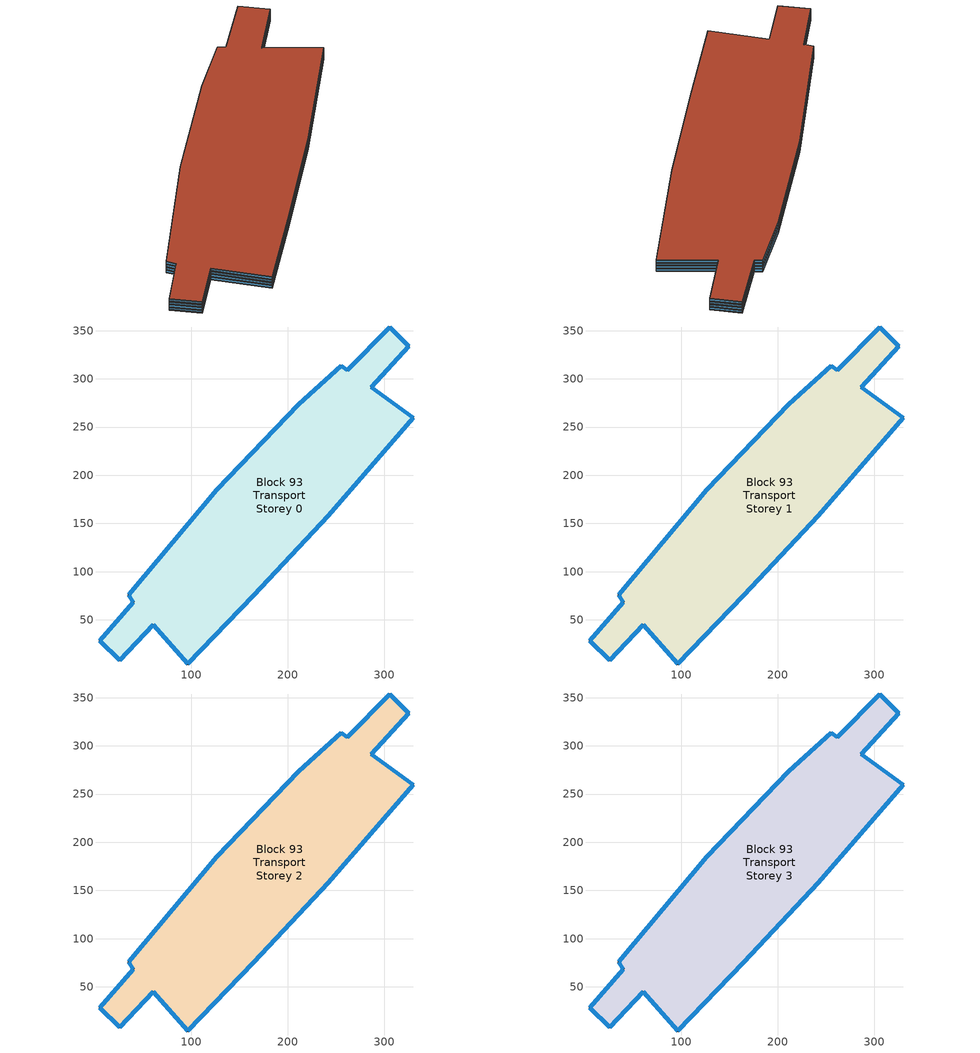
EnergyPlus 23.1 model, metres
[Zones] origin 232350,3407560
Block 93 Transport Storey 0
 floor ground (Project Floor): 325.64,333.75 286.73,291.23 330.31,259.85 242.21,157.86 164.75,75.36 96.39,4.28 60.52,45.23 25.78,8.38 4.92,28.43 40.02,68.16 34.94,75.83 126.29,184.83 211.28,273.58 255.38,313.42 261.5,308.94 305.73,353.77 z0
 wall outside (Project Wall): 4.92,28.43 25.78,8.38 60.52,45.23 96.39,4.28 164.75,75.36 242.21,157.86 330.31,259.85 286.73,291.23 325.64,333.75 305.73,353.77 261.5,308.94 255.38,313.42 211.28,273.58 126.29,184.83 34.94,75.83 40.02,68.16 4.92,28.43 z0:3
 window (Transport_south_window_construction): 4.93,28.42 25.77,8.39 z0.6:2.4
 window (Transport_east_window_construction): 25.8,8.4 60.51,45.22 / 96.42,4.32 164.71,75.33 / 164.79,75.4 242.17,157.82 / 242.25,157.91 330.26,259.8 / 286.75,291.25 325.62,333.73 / 325.63,333.76 305.74,353.76 z0.6:2.4
 window (Transport_west_window_construction): 60.54,45.21 96.37,4.3 / 305.71,353.75 261.52,308.97 / 211.24,273.54 126.33,184.88 / 126.24,184.78 34.99,75.88 / 34.94,75.83 40.02,68.16 / 40,68.14 4.94,28.45 z0.6:2.4
 window (Transport_north_window_construction): 330.29,259.86 286.76,291.21 / 261.5,308.95 255.39,313.42 / 255.36,313.4 211.3,273.6 z0.6:2.4
 roof outside (Project Ceiling): 242.21,157.86 330.31,259.85 286.73,291.23 325.64,333.75 305.73,353.77 261.5,308.94 255.38,313.42 211.28,273.58 126.29,184.83 34.94,75.83 40.02,68.16 4.92,28.43 25.78,8.38 60.52,45.23 96.39,4.28 164.75,75.36 z3
Block 93 Transport Storey 1
 floor outside (Project Floor): 325.64,333.75 286.73,291.23 330.31,259.85 242.21,157.86 164.75,75.36 96.39,4.28 60.52,45.23 25.78,8.38 4.92,28.43 40.02,68.16 34.94,75.83 126.29,184.83 211.28,273.58 255.38,313.42 261.5,308.94 305.73,353.77 z3
 wall outside (Project Wall): 4.92,28.43 25.78,8.38 60.52,45.23 96.39,4.28 164.75,75.36 242.21,157.86 330.31,259.85 286.73,291.23 325.64,333.75 305.73,353.77 261.5,308.94 255.38,313.42 211.28,273.58 126.29,184.83 34.94,75.83 40.02,68.16 4.92,28.43 z3:6
 window (Transport_south_window_construction): 4.93,28.42 25.77,8.39 z3.6:5.4
 window (Transport_east_window_construction): 25.8,8.4 60.51,45.22 / 96.42,4.32 164.71,75.33 / 164.79,75.4 242.17,157.82 / 242.25,157.91 330.26,259.8 / 286.75,291.25 325.62,333.73 / 325.63,333.76 305.74,353.76 z3.6:5.4
 window (Transport_west_window_construction): 60.54,45.21 96.37,4.3 / 305.71,353.75 261.52,308.97 / 211.24,273.54 126.33,184.88 / 126.24,184.78 34.99,75.88 / 34.94,75.83 40.02,68.16 / 40,68.14 4.94,28.45 z3.6:5.4
 window (Transport_north_window_construction): 330.29,259.86 286.76,291.21 / 261.5,308.95 255.39,313.42 / 255.36,313.4 211.3,273.6 z3.6:5.4
 roof outside (Project Ceiling): 242.21,157.86 330.31,259.85 286.73,291.23 325.64,333.75 305.73,353.77 261.5,308.94 255.38,313.42 211.28,273.58 126.29,184.83 34.94,75.83 40.02,68.16 4.92,28.43 25.78,8.38 60.52,45.23 96.39,4.28 164.75,75.36 z6
Block 93 Transport Storey 2
 floor outside (Project Floor): 325.64,333.75 286.73,291.23 330.31,259.85 242.21,157.86 164.75,75.36 96.39,4.28 60.52,45.23 25.78,8.38 4.92,28.43 40.02,68.16 34.94,75.83 126.29,184.83 211.28,273.58 255.38,313.42 261.5,308.94 305.73,353.77 z6
 wall outside (Project Wall): 4.92,28.43 25.78,8.38 60.52,45.23 96.39,4.28 164.75,75.36 242.21,157.86 330.31,259.85 286.73,291.23 325.64,333.75 305.73,353.77 261.5,308.94 255.38,313.42 211.28,273.58 126.29,184.83 34.94,75.83 40.02,68.16 4.92,28.43 z6:9
 window (Transport_south_window_construction): 4.93,28.42 25.77,8.39 z6.6:8.4
 window (Transport_east_window_construction): 25.8,8.4 60.51,45.22 / 96.42,4.32 164.71,75.33 / 164.79,75.4 242.17,157.82 / 242.25,157.91 330.26,259.8 / 286.75,291.25 325.62,333.73 / 325.63,333.76 305.74,353.76 z6.6:8.4
 window (Transport_west_window_construction): 60.54,45.21 96.37,4.3 / 305.71,353.75 261.52,308.97 / 211.24,273.54 126.33,184.88 / 126.24,184.78 34.99,75.88 / 34.94,75.83 40.02,68.16 / 40,68.14 4.94,28.45 z6.6:8.4
 window (Transport_north_window_construction): 330.29,259.86 286.76,291.21 / 261.5,308.95 255.39,313.42 / 255.36,313.4 211.3,273.6 z6.6:8.4
 roof outside (Project Ceiling): 242.21,157.86 330.31,259.85 286.73,291.23 325.64,333.75 305.73,353.77 261.5,308.94 255.38,313.42 211.28,273.58 126.29,184.83 34.94,75.83 40.02,68.16 4.92,28.43 25.78,8.38 60.52,45.23 96.39,4.28 164.75,75.36 z9
Block 93 Transport Storey 3
 floor outside (Project Floor): 325.64,333.75 286.73,291.23 330.31,259.85 242.21,157.86 164.75,75.36 96.39,4.28 60.52,45.23 25.78,8.38 4.92,28.43 40.02,68.16 34.94,75.83 126.29,184.83 211.28,273.58 255.38,313.42 261.5,308.94 305.73,353.77 z9
 wall outside (Project Wall): 4.92,28.43 25.78,8.38 60.52,45.23 96.39,4.28 164.75,75.36 242.21,157.86 330.31,259.85 286.73,291.23 325.64,333.75 305.73,353.77 261.5,308.94 255.38,313.42 211.28,273.58 126.29,184.83 34.94,75.83 40.02,68.16 4.92,28.43 z9:12
 window (Transport_south_window_construction): 4.93,28.42 25.77,8.39 z9.6:11.4
 window (Transport_east_window_construction): 25.8,8.4 60.51,45.22 / 96.42,4.32 164.71,75.33 / 164.79,75.4 242.17,157.82 / 242.25,157.91 330.26,259.8 / 286.75,291.25 325.62,333.73 / 325.63,333.76 305.74,353.76 z9.6:11.4
 window (Transport_west_window_construction): 60.54,45.21 96.37,4.3 / 305.71,353.75 261.52,308.97 / 211.24,273.54 126.33,184.88 / 126.24,184.78 34.99,75.88 / 34.94,75.83 40.02,68.16 / 40,68.14 4.94,28.45 z9.6:11.4
 window (Transport_north_window_construction): 330.29,259.86 286.76,291.21 / 261.5,308.95 255.39,313.42 / 255.36,313.4 211.3,273.6 z9.6:11.4
 roof outside (Project Flat Roof): 242.21,157.86 330.31,259.85 286.73,291.23 325.64,333.75 305.73,353.77 261.5,308.94 255.38,313.42 211.28,273.58 126.29,184.83 34.94,75.83 40.02,68.16 4.92,28.43 25.78,8.38 60.52,45.23 96.39,4.28 164.75,75.36 z12
[Building]
Building_1: North Axis=0; Terrain=City; Loads Convergence Tolerance Value=0.04; Temperature Convergence Tolerance Value=0.4; Solar Distribution=FullExterior; Maximum Number of Warmup Days=25; Minimum Number of Warmup Days=6
[Site:Location]
CHN Design_Conditions: Latitude=30; Longitude=114; Time Zone=8; Elevation=12
[SIZINGPERIOD:DESIGNDAY] Day of Month=21; DryBulb Temperature Range Modifier Type=DefaultMultipliers; Humidity Condition Type=Wetbulb; Barometric Pressure=101181; Rain Indicator=No; Snow Indicator=No; Daylight Saving Time Indicator=No; Sky Clearness=0; Begin Environment Reset Mode=FullResetAtBeginEnvironment
Name | Month | Day Type | Maximum DryBulb Temperature | Daily DryBulb Temperature Range | Wetbulb or DewPoint at Maximum DryBulb | Wind Speed | Wind Direction | Solar Model Indicator | ASHRAE Clear Sky Optical Depth for Beam Irradiance taub | ASHRAE Clear Sky Optical Depth for Diffuse Irradiance taud
Ann Htg 99.6% Condns DB | 1 | WinterDesignDay | -10 | 0 | -4.8 | 1 | 340 | ASHRAEClearSky | 0 | 0
Ann Clg .4% Condns DB=>MWB | 7 | SummerDesignDay | 40 | 6.6 | 27.1 | 3.5 | 220 | ASHRAETau | 0.781 | 1.413
[MATERIAL]
DefaultMaterial: Roughness=Rough; Thickness=0.1; Conductivity=0.1; Density=1000; Specific Heat=1000; Thermal Absorptance=0.9; Solar Absorptance=0.7; Visible Absorptance=0.7
[WINDOWMATERIAL:SIMPLEGLAZINGSYSTEM] UFactor=1.4; Visible Transmittance=0.6
Name | Solar Heat Gain Coefficient
Transport_east_window; Transport_south_window; Transport_west_window | 0.3
Transport_north_window | 0.35
[CONSTRUCTION]
Project Wall; Project Floor; Project Flat Roof; Project Ceiling: DefaultMaterial
Transport_east_window_construction: Transport_east_window
Transport_south_window_construction: Transport_south_window
Transport_west_window_construction: Transport_west_window
Transport_north_window_construction: Transport_north_window
[SPACE] Ceiling Height=autocalculate; Volume=autocalculate; Floor Area=autocalculate; Space Type=Transport
Name | Zone
Block 93 Transport Storey 0_space | Block 93 Transport Storey 0
Block 93 Transport Storey 1_space | Block 93 Transport Storey 1
Block 93 Transport Storey 2_space | Block 93 Transport Storey 2
Block 93 Transport Storey 3_space | Block 93 Transport Storey 3
[SPACELIST]
Transport: Block 93 Transport Storey 0_space, Block 93 Transport Storey 1_space, Block 93 Transport Storey 2_space, Block 93 Transport Storey 3_space
[ZONE] Type=1; Multiplier=1; Ceiling Height=autocalculate; Volume=autocalculate; Floor Area=autocalculate; Part of Total Floor Area=Yes
Block 93 Transport Storey 0; Block 93 Transport Storey 1; Block 93 Transport Storey 2; Block 93 Transport Storey 3
[PEOPLE]
People_for_transport: Zone or ZoneList or Space or SpaceList=Transport; Number of People Schedule=SeasonalSchedule_Schedule_transport_people; Number of People Calculation Method=People/Area; People per Floor Area=0.5; Fraction Radiant=0.3; Sensible Heat Fraction=autocalculate; Activity Level Schedule=SeasonalSchedule_Schedule_transport_activity; Carbon Dioxide Generation Rate=3.82e-08; Enable ASHRAE 55 Comfort Warnings=No; Mean Radiant Temperature Calculation Type=ZoneAveraged; Clothing Insulation Calculation Method=ClothingInsulationSchedule; Cold Stress Temperature Threshold=15.56; Heat Stress Temperature Threshold=30
[LIGHTS]
Light_for_transport: Zone or ZoneList or Space or SpaceList=Transport; Schedule=SeasonalSchedule_transport_lighting; Design Level Calculation Method=Watts/Area; Watts per Zone Floor Area=10; Return Air Fraction=0; Fraction Radiant=0.32; Fraction Visible=0.25; Fraction Replaceable=1; EndUse Subcategory=General; Return Air Fraction Calculated from Plenum Temperature=No; Return Air Fraction Function of Plenum Temperature Coefficient 1=0; Return Air Fraction Function of Plenum Temperature Coefficient 2=0
[ELECTRICEQUIPMENT]
Equipment_for_transport: Zone or ZoneList or Space or SpaceList=Transport; Schedule=SeasonalSchedule_Schedule_transport_equipment; Design Level Calculation Method=Watts/Area; Watts per Zone Floor Area=15; Fraction Latent=0; Fraction Radiant=0; Fraction Lost=0; EndUse Subcategory=Electric Equipment
[DAYLIGHTING:CONTROLS] Illuminance Setpoint at Reference Point 1=300
Name | Zone or Space | Glare Calculation Daylighting Reference Point | Daylighting Reference Point 1
Dlight_Block 93 Transport Storey 0 | Block 93 Transport Storey 0 | Rpoint_Block 93 Transport Storey 0 | Rpoint_Block 93 Transport Storey 0
Dlight_Block 93 Transport Storey 1 | Block 93 Transport Storey 1 | Rpoint_Block 93 Transport Storey 1 | Rpoint_Block 93 Transport Storey 1
Dlight_Block 93 Transport Storey 2 | Block 93 Transport Storey 2 | Rpoint_Block 93 Transport Storey 2 | Rpoint_Block 93 Transport Storey 2
Dlight_Block 93 Transport Storey 3 | Block 93 Transport Storey 3 | Rpoint_Block 93 Transport Storey 3 | Rpoint_Block 93 Transport Storey 3
[HVACTEMPLATE:THERMOSTAT]
Name | Heating Setpoint Schedule | Cooling Setpoint Schedule
Thermostat_for_office | SeasonalSchedule_office_heating | SeasonalSchedule_office_cooling
Thermostat_for_commercial | SeasonalSchedule_commerical_heating | SeasonalSchedule_commerical_cooling
Thermostat_for_residential | SeasonalSchedule_residential_heating | SeasonalSchedule_residential_cooling
Thermostat_for_school | SeasonalSchedule_school_heating | SeasonalSchedule_school_cooling
Thermostat_for_hospital | SeasonalSchedule_hospital_heating | SeasonalSchedule_hospital_cooling
Thermostat_for_industrial | SeasonalSchedule_Industrial_heating | SeasonalSchedule_Industrial_cooling
Thermostat_for_transport | SeasonalSchedule_transport_heating | SeasonalSchedule_transport_cooling
Thermostat_for_administration | SeasonalSchedule_administration_heating | SeasonalSchedule_administration_cooling
[HVACTEMPLATE:ZONE:IDEALLOADSAIRSYSTEM] Template Thermostat=Thermostat_for_transport; Maximum Heating Supply Air Temperature=50; Minimum Cooling Supply Air Temperature=13; Maximum Heating Supply Air Humidity Ratio=0.0156; Minimum Cooling Supply Air Humidity Ratio=0.0077; Heating Limit=NoLimit; Cooling Limit=NoLimit; Dehumidification Control Type=ConstantSensibleHeatRatio; Cooling Sensible Heat Ratio=0.7; Dehumidification Setpoint=60; Humidification Control Type=None; Humidification Setpoint=30; Outdoor Air Method=DetailedSpecification; Outdoor Air Flow Rate per Person=0.00944; Outdoor Air Flow Rate per Zone Floor Area=0; Outdoor Air Flow Rate per Zone=0; Design Specification Outdoor Air Object=Ventilation_for_transport; Demand Controlled Ventilation Type=None; Outdoor Air Economizer Type=NoEconomizer; Heat Recovery Type=None; Sensible Heat Recovery Effectiveness=0.7; Latent Heat Recovery Effectiveness=0.65
Block 93 Transport Storey 0; Block 93 Transport Storey 1; Block 93 Transport Storey 2; Block 93 Transport Storey 3
[DESIGNSPECIFICATION:OUTDOORAIR]
Ventilation_for_transport: Outdoor Air Method=Flow/Person; Outdoor Air Flow per Person=0.00833333; Outdoor Air Flow per Zone Floor Area=0; Outdoor Air Flow per Zone=0; Outdoor Air Flow Air Changes per Hour=0
[SCHEDULE:DAY:HOURLY]
Schedule_administration_heating_summer_hourly; Schedule_commerical_heating_summer_hourly; Schedule_residential_heating_summer_hourly; Schedule_school_heating_summer_hourly; Schedule_hospital_heating_summer_hourly; Schedule_Industrial_heating_summer_hourly; Schedule_transport_heating_summer_hourly; Schedule_office_heating_summer_hourly: -20, -20, -20, -20, -20, -20, -20, -20, -20, -20, -20, -20, -20, -20, -20, -20, -20, -20, -20, -20, -20, -20, -20, -20
Schedule_administration_heating_winnter_weekday_hourly: 5, 5, 5, 5, 5, 5, 12, 12, 18, 20, 20, 20, 20, 20, 20, 20, 20, 20, 18, 5, 5, 5, 5, 5
Schedule_administration_heating_winnter_holiday_hourly; Schedule_school_heating_winnter_holiday_hourly: 5, 5, 5, 5, 5, 5, 5, 5, 5, 5, 5, 5, 5, 5, 5, 5, 5, 5, 5, 5, 5, 5, 5, 5
Schedule_administration_cooling_winter_hourly; Schedule_administration_cooling_summer_holiday_hourly; Schedule_commerical_cooling_winter_hourly; Schedule_residential_cooling_winter_hourly; Schedule_school_cooling_winter_hourly; Schedule_school_cooling_summer_holiday_hourly; Schedule_hospital_cooling_winter_hourly; Schedule_Industrial_cooling_winter_hourly; Schedule_transport_cooling_winter_hourly; Schedule_office_cooling_winter_hourly: 50, 50, 50, 50, 50, 50, 50, 50, 50, 50, 50, 50, 50, 50, 50, 50, 50, 50, 50, 50, 50, 50, 50, 50
Schedule_administration_cooling_summer_weekday_hourly: 50, 50, 50, 50, 50, 50, 50, 28, 26, 26, 26, 26, 26, 26, 26, 26, 26, 26, 50, 50, 50, 50, 50, 50
Schedule_commerical_heating_winnter_weekday_hourly; Schedule_commerical_heating_winnter_holiday_hourly: 5, 5, 5, 5, 5, 5, 12, 16, 18, 18, 18, 18, 18, 18, 18, 18, 18, 18, 18, 18, 12, 5, 5, 5
Schedule_commerical_cooling_summer_weekday_hourly; Schedule_commerical_cooling_summer_holiday_hourly: 50, 50, 50, 50, 50, 50, 50, 28, 24, 24, 24, 24, 24, 24, 24, 24, 24, 24, 24, 24, 24, 28, 50, 50
Schedule_residential_heating_winnter_weekday_hourly; Schedule_residential_heating_winnter_holiday_hourly: 18, 18, 18, 18, 18, 18, 18, -20, -20, -20, -20, -20, -20, -20, -20, -20, -20, -20, -20, -20, 18, 18, 18, 18
Schedule_residential_cooling_summer_weekday_hourly; Schedule_residential_cooling_summer_holiday_hourly: 26, 26, 26, 26, 26, 26, 26, 50, 50, 50, 50, 50, 50, 50, 50, 50, 50, 50, 50, 50, 26, 26, 26, 26
Schedule_school_heating_winnter_weekday_hourly: 5, 5, 5, 5, 5, 12, 18, 20, 20, 20, 20, 20, 20, 20, 20, 20, 20, 20, 18, 12, 5, 5, 5, 5
Schedule_school_cooling_summer_weekday_hourly: 50, 50, 50, 50, 50, 50, 28, 26, 26, 26, 26, 26, 26, 26, 26, 26, 26, 26, 50, 50, 50, 50, 50, 50
Schedule_hospital_heating_winnter_weekday_hourly; Schedule_hospital_heating_winnter_holiday_hourly: 22, 22, 22, 22, 22, 22, 22, 22, 22, 22, 22, 22, 22, 22, 22, 22, 22, 22, 22, 22, 22, 22, 22, 22
Schedule_hospital_cooling_summer_weekday_hourly; Schedule_hospital_cooling_summer_holiday_hourly: 26, 26, 26, 26, 26, 26, 26, 26, 26, 26, 26, 26, 26, 26, 26, 26, 26, 26, 26, 26, 26, 26, 26, 26
Schedule_Industrial_heating_winnter_weekday_hourly; Schedule_Industrial_heating_winnter_holiday_hourly: -20, -20, -20, -20, -20, -20, 18, 18, 18, 18, 18, 18, 18, 18, 18, 18, 18, 18, 18, -20, -20, -20, -20, -20
Schedule_Industrial_cooling_summer_weekday_hourly; Schedule_Industrial_cooling_summer_holiday_hourly: 50, 50, 50, 50, 50, 50, 50, 28, 28, 28, 28, 28, 28, 28, 28, 28, 28, 28, 28, 50, 50, 50, 50, 50
Schedule_transport_heating_winnter_weekday_hourly; Schedule_transport_heating_winnter_holiday_hourly: 18, 18, 18, 18, 18, 18, 20, 20, 20, 20, 20, 20, 20, 20, 20, 20, 20, 20, 20, 20, 20, 20, 18, 18
Schedule_transport_cooling_summer_weekday_hourly; Schedule_transport_cooling_summer_holiday_hourly: 26, 26, 26, 26, 26, 26, 26, 24, 24, 24, 25, 24, 24, 24, 24, 24, 24, 24, 24, 24, 24, 24, 26, 28
Schedule_transport_lighting_weekday_hourly; Schedule_transport_lighting_holiday_hourly; Schedule_transport_equipment_holiday_hourly: 1, 1, 1, 1, 1, 1, 1, 1, 1, 1, 1, 1, 1, 1, 1, 1, 1, 1, 1, 1, 1, 1, 1, 1
Schedule_transport_equipment_weekday_hourly: 0.8, 0.8, 0.8, 0.8, 0.8, 0.8, 1, 1, 1, 1, 1, 1, 1, 1, 1, 1, 1, 1, 1, 1, 1, 1, 0.8, 0.8
Schedule_transport_people_weekday_hourly: 0.2, 0.2, 0.2, 0.2, 0.2, 0.2, 0.8, 1, 1, 1, 0.8, 0.5, 0.8, 0.5, 0.8, 0.5, 0.5, 1, 1, 1, 0.8, 0.8, 0.6, 0.2
Schedule_transport_people_holiday_hourly: 0.6, 0.6, 0.6, 0.6, 0.6, 0.7, 0.8, 1, 1, 1, 1, 1, 1, 1, 1, 1, 1, 1, 1, 1, 1, 1, 0.6, 0.6
Schedule_transport_activity_weekday_hourly; Schedule_transport_activity_holiday_hourly: 207, 207, 207, 207, 207, 207, 207, 207, 207, 207, 207, 207, 207, 207, 207, 207, 207, 207, 207, 207, 207, 207, 207, 207
Schedule_office_heating_winnter_weekday_hourly: 5, 5, 5, 5, 5, 5, 12, 18, 20, 20, 20, 20, 20, 20, 20, 20, 20, 20, 20, 18, 12, 5, 5, 5
Schedule_office_heating_winnter_holiday_hourly: 5, 5, 5, 5, 5, 5, 5, 5, 5, 16, 16, 16, 16, 16, 16, 16, 16, 5, 5, 5, 5, 5, 5, 5
Schedule_office_cooling_summer_weekday_hourly: 50, 50, 50, 50, 50, 50, 28, 26, 26, 26, 26, 26, 26, 26, 26, 26, 26, 26, 26, 26, 50, 50, 50, 50
Schedule_office_cooling_summer_holiday_hourly: 50, 50, 50, 50, 50, 50, 50, 50, 50, 50, 50, 26, 26, 26, 26, 26, 26, 50, 50, 50, 50, 50, 50, 50
[SCHEDULE:WEEK:DAILY]
Schedule_office_heating_summer_weekly: Schedule_office_heating_summer_hourly, Schedule_office_heating_summer_hourly, Schedule_office_heating_summer_hourly, Schedule_office_heating_summer_hourly, Schedule_office_heating_summer_hourly, Schedule_office_heating_summer_hourly, Schedule_office_heating_summer_hourly, Schedule_office_heating_summer_hourly, Schedule_office_heating_summer_hourly, Schedule_office_heating_summer_hourly, Schedule_office_heating_summer_hourly, Schedule_office_heating_summer_hourly
Schedule_office_heating_winnter_weekly: Schedule_office_heating_winnter_holiday_hourly, Schedule_office_heating_winnter_weekday_hourly, Schedule_office_heating_winnter_weekday_hourly, Schedule_office_heating_winnter_weekday_hourly, Schedule_office_heating_winnter_weekday_hourly, Schedule_office_heating_winnter_weekday_hourly, Schedule_office_heating_winnter_holiday_hourly, Schedule_office_heating_winnter_holiday_hourly, Schedule_office_heating_winnter_weekday_hourly, Schedule_office_heating_winnter_weekday_hourly, Schedule_office_heating_winnter_holiday_hourly, Schedule_office_heating_winnter_holiday_hourly
Schedule_office_cooling_winnter_weekly: Schedule_office_cooling_winter_hourly, Schedule_office_cooling_winter_hourly, Schedule_office_cooling_winter_hourly, Schedule_office_cooling_winter_hourly, Schedule_office_cooling_winter_hourly, Schedule_office_cooling_winter_hourly, Schedule_office_cooling_winter_hourly, Schedule_office_cooling_winter_hourly, Schedule_office_cooling_winter_hourly, Schedule_office_cooling_winter_hourly, Schedule_office_cooling_winter_hourly, Schedule_office_cooling_winter_hourly
Schedule_office_cooling_summer_weekly: Schedule_office_cooling_summer_holiday_hourly, Schedule_office_cooling_summer_weekday_hourly, Schedule_office_cooling_summer_weekday_hourly, Schedule_office_cooling_summer_weekday_hourly, Schedule_office_cooling_summer_weekday_hourly, Schedule_office_cooling_summer_weekday_hourly, Schedule_office_cooling_summer_holiday_hourly, Schedule_office_cooling_summer_holiday_hourly, Schedule_office_cooling_summer_weekday_hourly, Schedule_office_cooling_summer_weekday_hourly, Schedule_office_cooling_summer_holiday_hourly, Schedule_office_cooling_summer_holiday_hourly
Schedule_commerical_heating_summer_weekly: Schedule_commerical_heating_summer_hourly, Schedule_commerical_heating_summer_hourly, Schedule_commerical_heating_summer_hourly, Schedule_commerical_heating_summer_hourly, Schedule_commerical_heating_summer_hourly, Schedule_commerical_heating_summer_hourly, Schedule_commerical_heating_summer_hourly, Schedule_commerical_heating_summer_hourly, Schedule_commerical_heating_summer_hourly, Schedule_commerical_heating_summer_hourly, Schedule_commerical_heating_summer_hourly, Schedule_commerical_heating_summer_hourly
Schedule_commerical_heating_winnter_weekly: Schedule_commerical_heating_winnter_holiday_hourly, Schedule_commerical_heating_winnter_weekday_hourly, Schedule_commerical_heating_winnter_weekday_hourly, Schedule_commerical_heating_winnter_weekday_hourly, Schedule_commerical_heating_winnter_weekday_hourly, Schedule_commerical_heating_winnter_weekday_hourly, Schedule_commerical_heating_winnter_holiday_hourly, Schedule_commerical_heating_winnter_holiday_hourly, Schedule_commerical_heating_winnter_weekday_hourly, Schedule_commerical_heating_winnter_weekday_hourly, Schedule_commerical_heating_winnter_holiday_hourly, Schedule_commerical_heating_winnter_holiday_hourly
Schedule_commerical_cooling_winnter_weekly: Schedule_commerical_cooling_winter_hourly, Schedule_commerical_cooling_winter_hourly, Schedule_commerical_cooling_winter_hourly, Schedule_commerical_cooling_winter_hourly, Schedule_commerical_cooling_winter_hourly, Schedule_commerical_cooling_winter_hourly, Schedule_commerical_cooling_winter_hourly, Schedule_commerical_cooling_winter_hourly, Schedule_commerical_cooling_winter_hourly, Schedule_commerical_cooling_winter_hourly, Schedule_commerical_cooling_winter_hourly, Schedule_commerical_cooling_winter_hourly
Schedule_commerical_cooling_summer_weekly: Schedule_commerical_cooling_summer_holiday_hourly, Schedule_commerical_cooling_summer_weekday_hourly, Schedule_commerical_cooling_summer_weekday_hourly, Schedule_commerical_cooling_summer_weekday_hourly, Schedule_commerical_cooling_summer_weekday_hourly, Schedule_commerical_cooling_summer_weekday_hourly, Schedule_commerical_cooling_summer_holiday_hourly, Schedule_commerical_cooling_summer_holiday_hourly, Schedule_commerical_cooling_summer_weekday_hourly, Schedule_commerical_cooling_summer_weekday_hourly, Schedule_commerical_cooling_summer_holiday_hourly, Schedule_commerical_cooling_summer_holiday_hourly
Schedule_residential_heating_summer_weekly: Schedule_residential_heating_summer_hourly, Schedule_residential_heating_summer_hourly, Schedule_residential_heating_summer_hourly, Schedule_residential_heating_summer_hourly, Schedule_residential_heating_summer_hourly, Schedule_residential_heating_summer_hourly, Schedule_residential_heating_summer_hourly, Schedule_residential_heating_summer_hourly, Schedule_residential_heating_summer_hourly, Schedule_residential_heating_summer_hourly, Schedule_residential_heating_summer_hourly, Schedule_residential_heating_summer_hourly
Schedule_residential_heating_winnter_weekly: Schedule_residential_heating_winnter_holiday_hourly, Schedule_residential_heating_winnter_weekday_hourly, Schedule_residential_heating_winnter_weekday_hourly, Schedule_residential_heating_winnter_weekday_hourly, Schedule_residential_heating_winnter_weekday_hourly, Schedule_residential_heating_winnter_weekday_hourly, Schedule_residential_heating_winnter_holiday_hourly, Schedule_residential_heating_winnter_holiday_hourly, Schedule_residential_heating_winnter_weekday_hourly, Schedule_residential_heating_winnter_weekday_hourly, Schedule_residential_heating_winnter_holiday_hourly, Schedule_residential_heating_winnter_holiday_hourly
Schedule_residential_cooling_winnter_weekly: Schedule_residential_cooling_winter_hourly, Schedule_residential_cooling_winter_hourly, Schedule_residential_cooling_winter_hourly, Schedule_residential_cooling_winter_hourly, Schedule_residential_cooling_winter_hourly, Schedule_residential_cooling_winter_hourly, Schedule_residential_cooling_winter_hourly, Schedule_residential_cooling_winter_hourly, Schedule_residential_cooling_winter_hourly, Schedule_residential_cooling_winter_hourly, Schedule_residential_cooling_winter_hourly, Schedule_residential_cooling_winter_hourly
Schedule_residential_cooling_summer_weekly: Schedule_residential_cooling_summer_holiday_hourly, Schedule_residential_cooling_summer_weekday_hourly, Schedule_residential_cooling_summer_weekday_hourly, Schedule_residential_cooling_summer_weekday_hourly, Schedule_residential_cooling_summer_weekday_hourly, Schedule_residential_cooling_summer_weekday_hourly, Schedule_residential_cooling_summer_holiday_hourly, Schedule_residential_cooling_summer_holiday_hourly, Schedule_residential_cooling_summer_weekday_hourly, Schedule_residential_cooling_summer_weekday_hourly, Schedule_residential_cooling_summer_holiday_hourly, Schedule_residential_cooling_summer_holiday_hourly
Schedule_school_heating_summer_weekly: Schedule_school_heating_summer_hourly, Schedule_school_heating_summer_hourly, Schedule_school_heating_summer_hourly, Schedule_school_heating_summer_hourly, Schedule_school_heating_summer_hourly, Schedule_school_heating_summer_hourly, Schedule_school_heating_summer_hourly, Schedule_school_heating_summer_hourly, Schedule_school_heating_summer_hourly, Schedule_school_heating_summer_hourly, Schedule_school_heating_summer_hourly, Schedule_school_heating_summer_hourly
Schedule_school_heating_winnter_weekly: Schedule_school_heating_winnter_holiday_hourly, Schedule_school_heating_winnter_weekday_hourly, Schedule_school_heating_winnter_weekday_hourly, Schedule_school_heating_winnter_weekday_hourly, Schedule_school_heating_winnter_weekday_hourly, Schedule_school_heating_winnter_weekday_hourly, Schedule_school_heating_winnter_holiday_hourly, Schedule_school_heating_winnter_holiday_hourly, Schedule_school_heating_winnter_weekday_hourly, Schedule_school_heating_winnter_weekday_hourly, Schedule_school_heating_winnter_holiday_hourly, Schedule_school_heating_winnter_holiday_hourly
Schedule_school_cooling_winnter_weekly: Schedule_school_cooling_winter_hourly, Schedule_school_cooling_winter_hourly, Schedule_school_cooling_winter_hourly, Schedule_school_cooling_winter_hourly, Schedule_school_cooling_winter_hourly, Schedule_school_cooling_winter_hourly, Schedule_school_cooling_winter_hourly, Schedule_school_cooling_winter_hourly, Schedule_school_cooling_winter_hourly, Schedule_school_cooling_winter_hourly, Schedule_school_cooling_winter_hourly, Schedule_school_cooling_winter_hourly
Schedule_school_cooling_summer_weekly: Schedule_school_cooling_summer_holiday_hourly, Schedule_school_cooling_summer_weekday_hourly, Schedule_school_cooling_summer_weekday_hourly, Schedule_school_cooling_summer_weekday_hourly, Schedule_school_cooling_summer_weekday_hourly, Schedule_school_cooling_summer_weekday_hourly, Schedule_school_cooling_summer_holiday_hourly, Schedule_school_cooling_summer_holiday_hourly, Schedule_school_cooling_summer_weekday_hourly, Schedule_school_cooling_summer_weekday_hourly, Schedule_school_cooling_summer_holiday_hourly, Schedule_school_cooling_summer_holiday_hourly
Schedule_hospital_heating_summer_weekly: Schedule_hospital_heating_summer_hourly, Schedule_hospital_heating_summer_hourly, Schedule_hospital_heating_summer_hourly, Schedule_hospital_heating_summer_hourly, Schedule_hospital_heating_summer_hourly, Schedule_hospital_heating_summer_hourly, Schedule_hospital_heating_summer_hourly, Schedule_hospital_heating_summer_hourly, Schedule_hospital_heating_summer_hourly, Schedule_hospital_heating_summer_hourly, Schedule_hospital_heating_summer_hourly, Schedule_hospital_heating_summer_hourly
Schedule_hospital_heating_winnter_weekly: Schedule_hospital_heating_winnter_holiday_hourly, Schedule_hospital_heating_winnter_weekday_hourly, Schedule_hospital_heating_winnter_weekday_hourly, Schedule_hospital_heating_winnter_weekday_hourly, Schedule_hospital_heating_winnter_weekday_hourly, Schedule_hospital_heating_winnter_weekday_hourly, Schedule_hospital_heating_winnter_holiday_hourly, Schedule_hospital_heating_winnter_holiday_hourly, Schedule_hospital_heating_winnter_weekday_hourly, Schedule_hospital_heating_winnter_weekday_hourly, Schedule_hospital_heating_winnter_holiday_hourly, Schedule_hospital_heating_winnter_holiday_hourly
Schedule_hospital_cooling_winnter_weekly: Schedule_hospital_cooling_winter_hourly, Schedule_hospital_cooling_winter_hourly, Schedule_hospital_cooling_winter_hourly, Schedule_hospital_cooling_winter_hourly, Schedule_hospital_cooling_winter_hourly, Schedule_hospital_cooling_winter_hourly, Schedule_hospital_cooling_winter_hourly, Schedule_hospital_cooling_winter_hourly, Schedule_hospital_cooling_winter_hourly, Schedule_hospital_cooling_winter_hourly, Schedule_hospital_cooling_winter_hourly, Schedule_hospital_cooling_winter_hourly
Schedule_hospital_cooling_summer_weekly: Schedule_hospital_cooling_summer_holiday_hourly, Schedule_hospital_cooling_summer_weekday_hourly, Schedule_hospital_cooling_summer_weekday_hourly, Schedule_hospital_cooling_summer_weekday_hourly, Schedule_hospital_cooling_summer_weekday_hourly, Schedule_hospital_cooling_summer_weekday_hourly, Schedule_hospital_cooling_summer_holiday_hourly, Schedule_hospital_cooling_summer_holiday_hourly, Schedule_hospital_cooling_summer_weekday_hourly, Schedule_hospital_cooling_summer_weekday_hourly, Schedule_hospital_cooling_summer_holiday_hourly, Schedule_hospital_cooling_summer_holiday_hourly
Schedule_Industrial_heating_summer_weekly: Schedule_Industrial_heating_summer_hourly, Schedule_Industrial_heating_summer_hourly, Schedule_Industrial_heating_summer_hourly, Schedule_Industrial_heating_summer_hourly, Schedule_Industrial_heating_summer_hourly, Schedule_Industrial_heating_summer_hourly, Schedule_Industrial_heating_summer_hourly, Schedule_Industrial_heating_summer_hourly, Schedule_Industrial_heating_summer_hourly, Schedule_Industrial_heating_summer_hourly, Schedule_Industrial_heating_summer_hourly, Schedule_Industrial_heating_summer_hourly
Schedule_Industrial_heating_winnter_weekly: Schedule_Industrial_heating_winnter_holiday_hourly, Schedule_Industrial_heating_winnter_weekday_hourly, Schedule_Industrial_heating_winnter_weekday_hourly, Schedule_Industrial_heating_winnter_weekday_hourly, Schedule_Industrial_heating_winnter_weekday_hourly, Schedule_Industrial_heating_winnter_weekday_hourly, Schedule_Industrial_heating_winnter_holiday_hourly, Schedule_Industrial_heating_winnter_holiday_hourly, Schedule_Industrial_heating_winnter_weekday_hourly, Schedule_Industrial_heating_winnter_weekday_hourly, Schedule_Industrial_heating_winnter_holiday_hourly, Schedule_Industrial_heating_winnter_holiday_hourly
Schedule_Industrial_cooling_winnter_weekly: Schedule_Industrial_cooling_winter_hourly, Schedule_Industrial_cooling_winter_hourly, Schedule_Industrial_cooling_winter_hourly, Schedule_Industrial_cooling_winter_hourly, Schedule_Industrial_cooling_winter_hourly, Schedule_Industrial_cooling_winter_hourly, Schedule_Industrial_cooling_winter_hourly, Schedule_Industrial_cooling_winter_hourly, Schedule_Industrial_cooling_winter_hourly, Schedule_Industrial_cooling_winter_hourly, Schedule_Industrial_cooling_winter_hourly, Schedule_Industrial_cooling_winter_hourly
Schedule_Industrial_cooling_summer_weekly: Schedule_Industrial_cooling_summer_holiday_hourly, Schedule_Industrial_cooling_summer_weekday_hourly, Schedule_Industrial_cooling_summer_weekday_hourly, Schedule_Industrial_cooling_summer_weekday_hourly, Schedule_Industrial_cooling_summer_weekday_hourly, Schedule_Industrial_cooling_summer_weekday_hourly, Schedule_Industrial_cooling_summer_holiday_hourly, Schedule_Industrial_cooling_summer_holiday_hourly, Schedule_Industrial_cooling_summer_weekday_hourly, Schedule_Industrial_cooling_summer_weekday_hourly, Schedule_Industrial_cooling_summer_holiday_hourly, Schedule_Industrial_cooling_summer_holiday_hourly
Schedule_administration_heating_summer_weekly: Schedule_administration_heating_summer_hourly, Schedule_administration_heating_summer_hourly, Schedule_administration_heating_summer_hourly, Schedule_administration_heating_summer_hourly, Schedule_administration_heating_summer_hourly, Schedule_administration_heating_summer_hourly, Schedule_administration_heating_summer_hourly, Schedule_administration_heating_summer_hourly, Schedule_administration_heating_summer_hourly, Schedule_administration_heating_summer_hourly, Schedule_administration_heating_summer_hourly, Schedule_administration_heating_summer_hourly
Schedule_administration_heating_winnter_weekly: Schedule_administration_heating_winnter_holiday_hourly, Schedule_administration_heating_winnter_weekday_hourly, Schedule_administration_heating_winnter_weekday_hourly, Schedule_administration_heating_winnter_weekday_hourly, Schedule_administration_heating_winnter_weekday_hourly, Schedule_administration_heating_winnter_weekday_hourly, Schedule_administration_heating_winnter_holiday_hourly, Schedule_administration_heating_winnter_holiday_hourly, Schedule_administration_heating_winnter_weekday_hourly, Schedule_administration_heating_winnter_weekday_hourly, Schedule_administration_heating_winnter_holiday_hourly, Schedule_administration_heating_winnter_holiday_hourly
Schedule_administration_cooling_winnter_weekly: Schedule_administration_cooling_winter_hourly, Schedule_administration_cooling_winter_hourly, Schedule_administration_cooling_winter_hourly, Schedule_administration_cooling_winter_hourly, Schedule_administration_cooling_winter_hourly, Schedule_administration_cooling_winter_hourly, Schedule_administration_cooling_winter_hourly, Schedule_administration_cooling_winter_hourly, Schedule_administration_cooling_winter_hourly, Schedule_administration_cooling_winter_hourly, Schedule_administration_cooling_winter_hourly, Schedule_administration_cooling_winter_hourly
Schedule_administration_cooling_summer_weekly: Schedule_administration_cooling_summer_holiday_hourly, Schedule_administration_cooling_summer_weekday_hourly, Schedule_administration_cooling_summer_weekday_hourly, Schedule_administration_cooling_summer_weekday_hourly, Schedule_administration_cooling_summer_weekday_hourly, Schedule_administration_cooling_summer_weekday_hourly, Schedule_administration_cooling_summer_holiday_hourly, Schedule_administration_cooling_summer_holiday_hourly, Schedule_administration_cooling_summer_weekday_hourly, Schedule_administration_cooling_summer_weekday_hourly, Schedule_administration_cooling_summer_holiday_hourly, Schedule_administration_cooling_summer_holiday_hourly
Schedule_transport_heating_summer_weekly: Schedule_transport_heating_summer_hourly, Schedule_transport_heating_summer_hourly, Schedule_transport_heating_summer_hourly, Schedule_transport_heating_summer_hourly, Schedule_transport_heating_summer_hourly, Schedule_transport_heating_summer_hourly, Schedule_transport_heating_summer_hourly, Schedule_transport_heating_summer_hourly, Schedule_transport_heating_summer_hourly, Schedule_transport_heating_summer_hourly, Schedule_transport_heating_summer_hourly, Schedule_transport_heating_summer_hourly
Schedule_transport_heating_winnter_weekly: Schedule_transport_heating_winnter_holiday_hourly, Schedule_transport_heating_winnter_weekday_hourly, Schedule_transport_heating_winnter_weekday_hourly, Schedule_transport_heating_winnter_weekday_hourly, Schedule_transport_heating_winnter_weekday_hourly, Schedule_transport_heating_winnter_weekday_hourly, Schedule_transport_heating_winnter_holiday_hourly, Schedule_transport_heating_winnter_holiday_hourly, Schedule_transport_heating_winnter_weekday_hourly, Schedule_transport_heating_winnter_weekday_hourly, Schedule_transport_heating_winnter_holiday_hourly, Schedule_transport_heating_winnter_holiday_hourly
Schedule_transport_cooling_winnter_weekly: Schedule_transport_cooling_winter_hourly, Schedule_transport_cooling_winter_hourly, Schedule_transport_cooling_winter_hourly, Schedule_transport_cooling_winter_hourly, Schedule_transport_cooling_winter_hourly, Schedule_transport_cooling_winter_hourly, Schedule_transport_cooling_winter_hourly, Schedule_transport_cooling_winter_hourly, Schedule_transport_cooling_winter_hourly, Schedule_transport_cooling_winter_hourly, Schedule_transport_cooling_winter_hourly, Schedule_transport_cooling_winter_hourly
Schedule_transport_cooling_summer_weekly: Schedule_transport_cooling_summer_holiday_hourly, Schedule_transport_cooling_summer_weekday_hourly, Schedule_transport_cooling_summer_weekday_hourly, Schedule_transport_cooling_summer_weekday_hourly, Schedule_transport_cooling_summer_weekday_hourly, Schedule_transport_cooling_summer_weekday_hourly, Schedule_transport_cooling_summer_holiday_hourly, Schedule_transport_cooling_summer_holiday_hourly, Schedule_transport_cooling_summer_weekday_hourly, Schedule_transport_cooling_summer_weekday_hourly, Schedule_transport_cooling_summer_holiday_hourly, Schedule_transport_cooling_summer_holiday_hourly
Schedule_transport_lighting_weekly: Schedule_transport_lighting_holiday_hourly, Schedule_transport_lighting_weekday_hourly, Schedule_transport_lighting_weekday_hourly, Schedule_transport_lighting_weekday_hourly, Schedule_transport_lighting_weekday_hourly, Schedule_transport_lighting_weekday_hourly, Schedule_transport_lighting_holiday_hourly, Schedule_transport_lighting_holiday_hourly, Schedule_transport_lighting_weekday_hourly, Schedule_transport_lighting_weekday_hourly, Schedule_transport_lighting_holiday_hourly, Schedule_transport_lighting_holiday_hourly
Schedule_transport_equipment_weekly: Schedule_transport_equipment_holiday_hourly, Schedule_transport_equipment_weekday_hourly, Schedule_transport_equipment_weekday_hourly, Schedule_transport_equipment_weekday_hourly, Schedule_transport_equipment_weekday_hourly, Schedule_transport_equipment_weekday_hourly, Schedule_transport_equipment_holiday_hourly, Schedule_transport_equipment_holiday_hourly, Schedule_transport_equipment_weekday_hourly, Schedule_transport_equipment_weekday_hourly, Schedule_transport_equipment_holiday_hourly, Schedule_transport_equipment_holiday_hourly
Schedule_transport_people_weekly: Schedule_transport_people_holiday_hourly, Schedule_transport_people_weekday_hourly, Schedule_transport_people_weekday_hourly, Schedule_transport_people_weekday_hourly, Schedule_transport_people_weekday_hourly, Schedule_transport_people_weekday_hourly, Schedule_transport_people_holiday_hourly, Schedule_transport_people_holiday_hourly, Schedule_transport_people_weekday_hourly, Schedule_transport_people_weekday_hourly, Schedule_transport_people_holiday_hourly, Schedule_transport_people_holiday_hourly
Schedule_transport_activity_weekly: Schedule_transport_activity_holiday_hourly, Schedule_transport_activity_weekday_hourly, Schedule_transport_activity_weekday_hourly, Schedule_transport_activity_weekday_hourly, Schedule_transport_activity_weekday_hourly, Schedule_transport_activity_weekday_hourly, Schedule_transport_activity_holiday_hourly, Schedule_transport_activity_holiday_hourly, Schedule_transport_activity_weekday_hourly, Schedule_transport_activity_weekday_hourly, Schedule_transport_activity_holiday_hourly, Schedule_transport_activity_holiday_hourly
[SCHEDULE:YEAR]
SeasonalSchedule_office_heating: Schedule_office_heating_winnter_weekly, 1, 1, 3, 31, Schedule_office_heating_summer_weekly, 4, 1, 11, 30, Schedule_office_heating_winnter_weekly, 12, 1, 12, 31
SeasonalSchedule_office_cooling: Schedule_office_cooling_winnter_weekly, 1, 1, 5, 31, Schedule_office_cooling_summer_weekly, 6, 1, 9, 30, Schedule_office_cooling_winnter_weekly, 10, 1, 12, 31
SeasonalSchedule_commerical_heating: Schedule_commerical_heating_winnter_weekly, 1, 1, 3, 31, Schedule_commerical_heating_summer_weekly, 4, 1, 11, 30, Schedule_commerical_heating_winnter_weekly, 12, 1, 12, 31
SeasonalSchedule_commerical_cooling: Schedule_commerical_cooling_winnter_weekly, 1, 1, 5, 31, Schedule_commerical_cooling_summer_weekly, 6, 1, 9, 30, Schedule_commerical_cooling_winnter_weekly, 10, 1, 12, 31
SeasonalSchedule_residential_heating: Schedule_residential_heating_winnter_weekly, 1, 1, 3, 31, Schedule_residential_heating_summer_weekly, 4, 1, 11, 30, Schedule_residential_heating_winnter_weekly, 12, 1, 12, 31
SeasonalSchedule_residential_cooling: Schedule_residential_cooling_winnter_weekly, 1, 1, 5, 31, Schedule_residential_cooling_summer_weekly, 6, 1, 9, 30, Schedule_residential_cooling_winnter_weekly, 10, 1, 12, 31
SeasonalSchedule_school_heating: Schedule_school_heating_winnter_weekly, 1, 1, 3, 31, Schedule_school_heating_summer_weekly, 4, 1, 11, 30, Schedule_school_heating_winnter_weekly, 12, 1, 12, 31
SeasonalSchedule_school_cooling: Schedule_school_cooling_winnter_weekly, 1, 1, 5, 31, Schedule_school_cooling_summer_weekly, 6, 1, 9, 30, Schedule_school_cooling_winnter_weekly, 10, 1, 12, 31
SeasonalSchedule_hospital_heating: Schedule_hospital_heating_winnter_weekly, 1, 1, 3, 31, Schedule_hospital_heating_summer_weekly, 4, 1, 11, 30, Schedule_hospital_heating_winnter_weekly, 12, 1, 12, 31
SeasonalSchedule_hospital_cooling: Schedule_hospital_cooling_winnter_weekly, 1, 1, 5, 31, Schedule_hospital_cooling_summer_weekly, 6, 1, 9, 30, Schedule_hospital_cooling_winnter_weekly, 10, 1, 12, 31
SeasonalSchedule_Industrial_heating: Schedule_Industrial_heating_winnter_weekly, 1, 1, 3, 31, Schedule_Industrial_heating_summer_weekly, 4, 1, 11, 30, Schedule_Industrial_heating_winnter_weekly, 12, 1, 12, 31
SeasonalSchedule_Industrial_cooling: Schedule_Industrial_cooling_winnter_weekly, 1, 1, 5, 31, Schedule_Industrial_cooling_summer_weekly, 6, 1, 9, 30, Schedule_Industrial_cooling_winnter_weekly, 10, 1, 12, 31
SeasonalSchedule_transport_heating: Schedule_transport_heating_winnter_weekly, 1, 1, 3, 31, Schedule_transport_heating_summer_weekly, 4, 1, 11, 30, Schedule_transport_heating_winnter_weekly, 12, 1, 12, 31
SeasonalSchedule_transport_cooling: Schedule_transport_cooling_winnter_weekly, 1, 1, 5, 31, Schedule_transport_cooling_summer_weekly, 6, 1, 9, 30, Schedule_transport_cooling_winnter_weekly, 10, 1, 12, 31
SeasonalSchedule_transport_lighting: Schedule_transport_lighting_weekly, 1, 1, 12, 31
SeasonalSchedule_Schedule_transport_equipment: Schedule_transport_equipment_weekly, 1, 1, 12, 31
SeasonalSchedule_Schedule_transport_people: Schedule_transport_people_weekly, 1, 1, 12, 31
SeasonalSchedule_Schedule_transport_activity: Schedule_transport_activity_weekly, 1, 1, 12, 31
SeasonalSchedule_administration_heating: Schedule_administration_heating_winnter_weekly, 1, 1, 3, 31, Schedule_administration_heating_summer_weekly, 4, 1, 11, 30, Schedule_administration_heating_winnter_weekly, 12, 1, 12, 31
SeasonalSchedule_administration_cooling: Schedule_administration_cooling_winnter_weekly, 1, 1, 5, 31, Schedule_administration_cooling_summer_weekly, 6, 1, 9, 30, Schedule_administration_cooling_winnter_weekly, 10, 1, 12, 31
